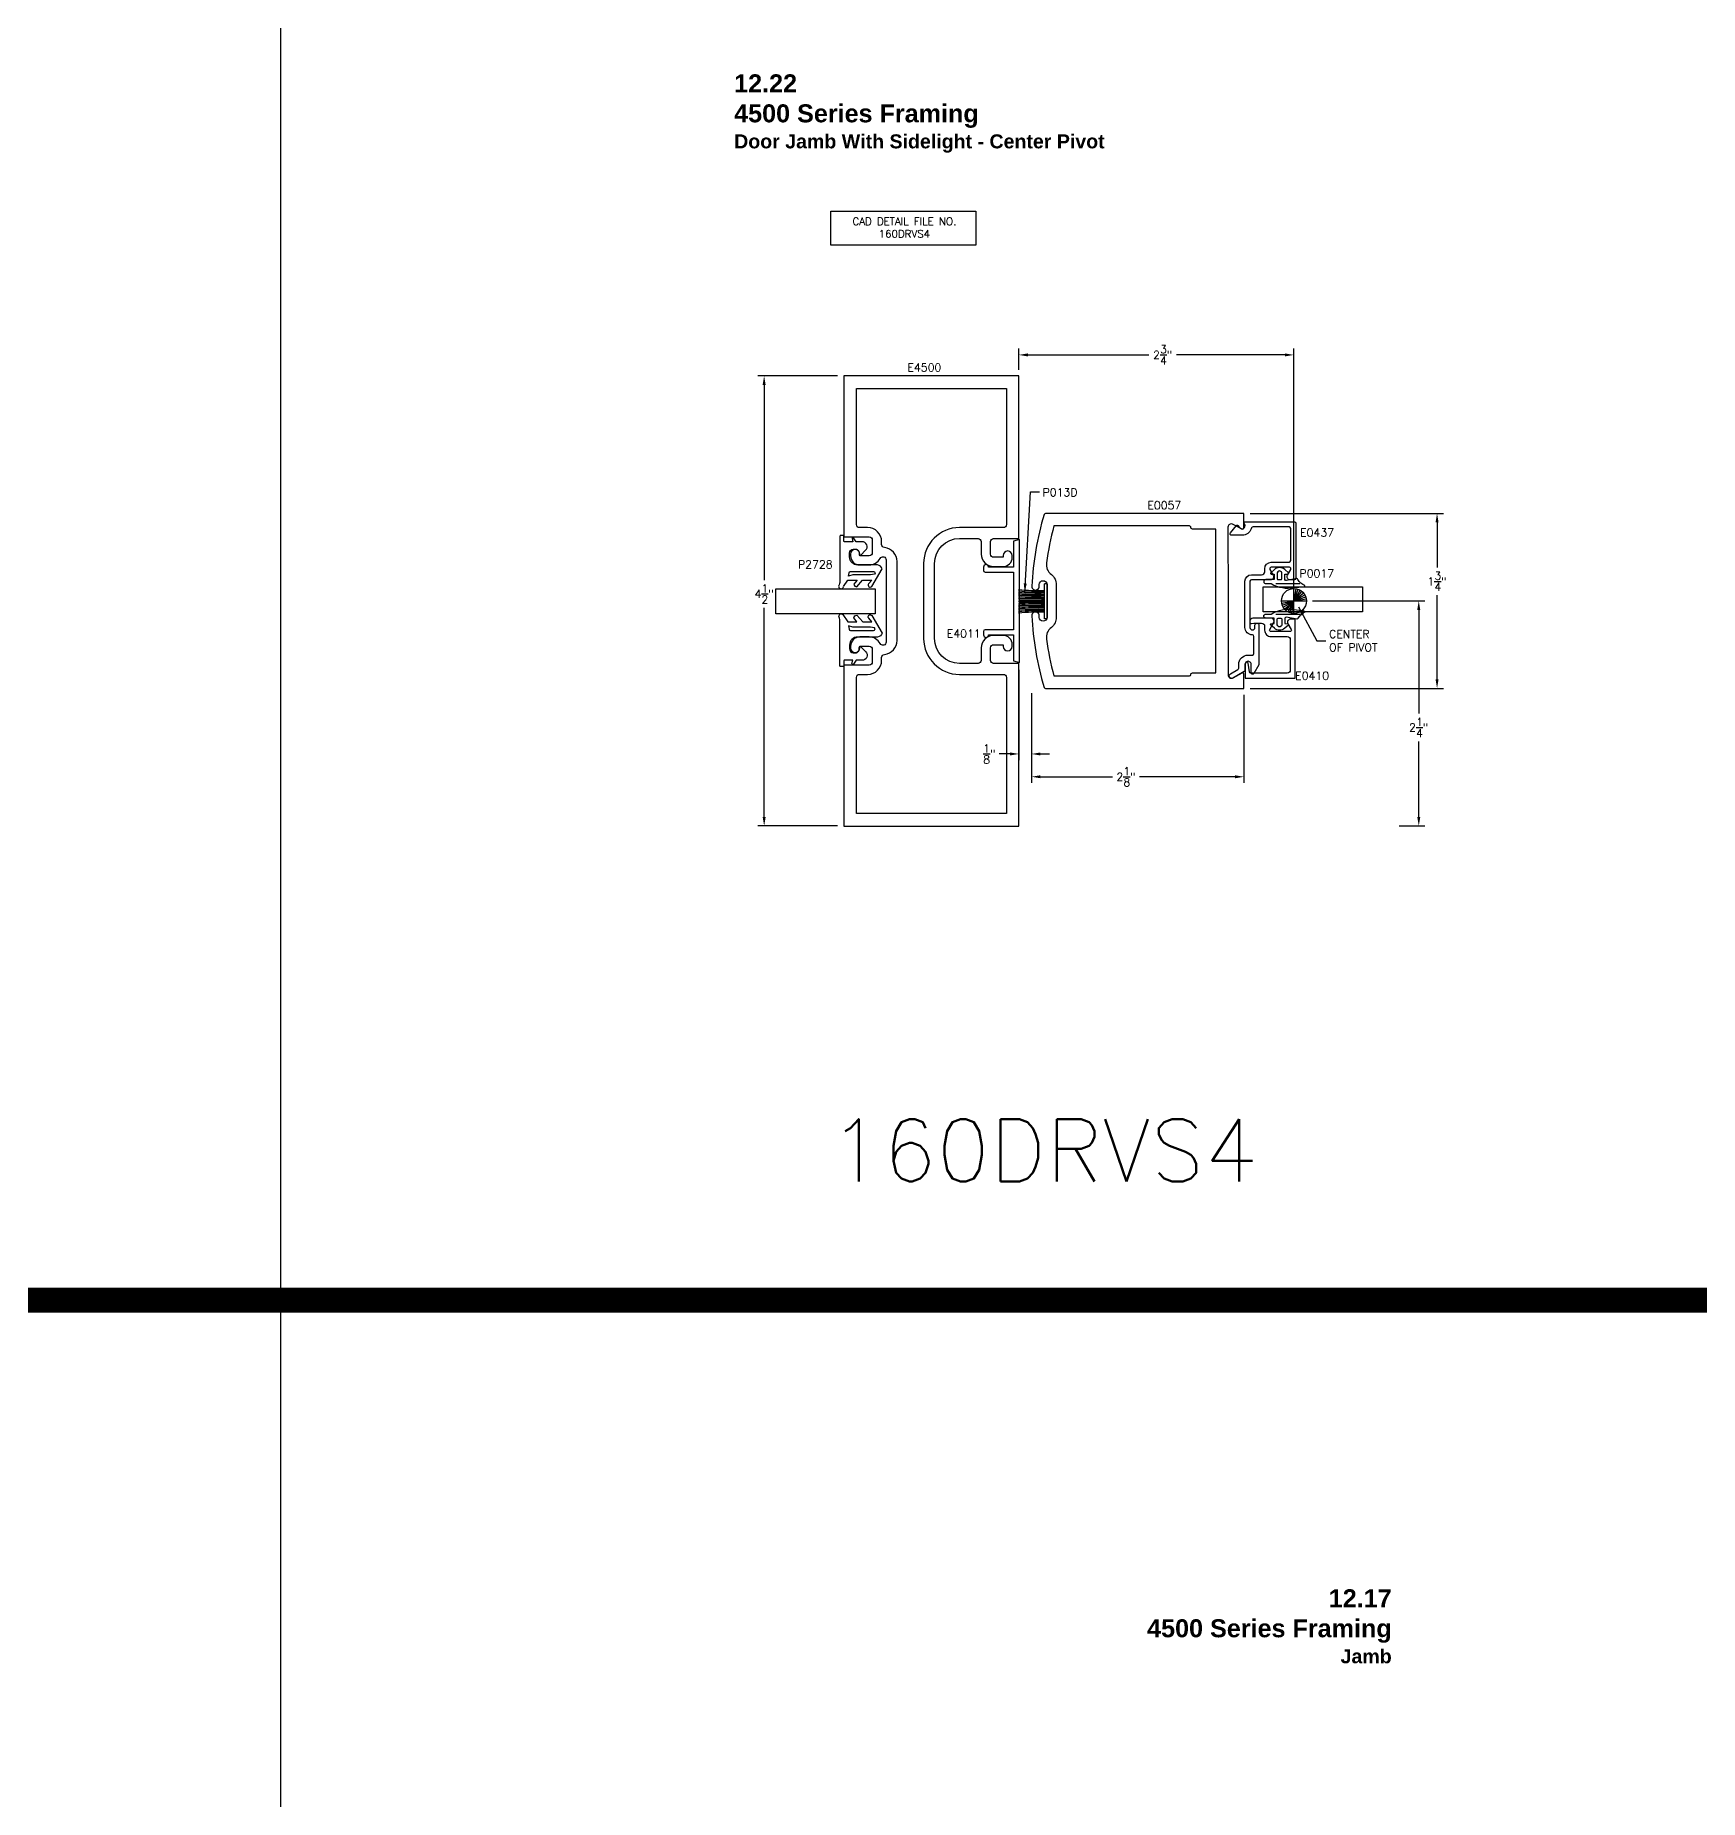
# Model space of a CAD drawing. Extents: x 0 to 139, y 0 to 75.
# Drawn here: x 72.46 to 89.1, y 39.88 to 57.53 of the extents above; entities that cross this region are included whole.
import ezdxf

# ---------------------------------------------------------------- set-up
doc = ezdxf.new("R2010")
doc.units = 0
doc.header["$MEASUREMENT"] = 0
doc.header["$PDMODE"] = 3
doc.layers.get('DEFPOINTS').update_dxf_attribs({"linetype": 'CONTINUOUS'})
for name, color, linetype in [('R-ANNO-DIMS', 3, 'CONTINUOUS'), ('R-ANNO-TEXT', 6, 'CONTINUOUS'), ('R-DET1', 4, 'CONTINUOUS'), ('R-DET2', 2, 'CONTINUOUS'), ('R-DET3', 5, 'CONTINUOUS'), ('R-OTLN', 1, 'CONTINUOUS'), ('TITLE', 7, 'CONTINUOUS')]:
    doc.layers.add(name, color=color, linetype=linetype)
doc.styles.get("Standard").update_dxf_attribs({"font": 'simplex'})
doc.dimstyles.new('1X', dxfattribs={"dimscale": 0, "dimtxt": 0.08, "dimasz": 0.09, "dimexe": 0.0625, "dimexo": 0.0625, "dimgap": 0.045, "dimtad": 0, "dimtih": 1, "dimtoh": 1, "dimdec": 4, "dimzin": 4, "dimtxsty": 'STANDARD', "dimcen": 0, "dimazin": 3, "dimtfac": 1, "dimtdec": 4, "dimtofl": 0, "dimtmove": 0, "dimatfit": 3, "dimtolj": 1, "dimtzin": 4})

# ---------------------------------------------------------------- blocks, each defined once
blk = doc.blocks.new('*D29')
at = {"layer": 'DEFPOINTS', "color": 0}
for p in [(84.543, 52.745), (86.474, 52.745), (84.543, 50.995)]:
    blk.add_point(p, dxfattribs=at)
at = {"layer": 'R-ANNO-DIMS', "color": 0}
for p, q in [((84.605, 52.745), (86.537, 52.745)), ((86.474, 52.655), (86.474, 52.204)), ((86.474, 51.085), (86.474, 51.928)), ((84.605, 50.995), (86.537, 50.995))]:
    blk.add_line(p, q, dxfattribs=at)
for points in [[(86.459, 52.655), (86.489, 52.655), (86.474, 52.745)], [(86.459, 51.085), (86.489, 51.085), (86.474, 50.995)]]:
    blk.add_solid(points, dxfattribs=at)
at = {"layer": 'R-ANNO-DIMS', "color": 0, "insert": (86.474, 52.066), "char_height": 0.08, "attachment_point": 5}
blk.add_mtext('\\A1;1{\\H1.000000x;\\S3/4;}"', dxfattribs=at)
blk = doc.blocks.new('*D30')
at = {"layer": 'DEFPOINTS', "color": 0}
for p in [(85.043, 54.33), (82.293, 54.12), (85.043, 51.87)]:
    blk.add_point(p, dxfattribs=at)
at = {"layer": 'R-ANNO-DIMS', "color": 0}
for p, q in [((82.293, 54.182), (82.293, 54.393)), ((85.043, 51.932), (85.043, 54.393)), ((82.383, 54.33), (83.593, 54.33)), ((84.953, 54.33), (83.869, 54.33))]:
    blk.add_line(p, q, dxfattribs=at)
for points in [[(82.383, 54.345), (82.383, 54.315), (82.293, 54.33)], [(84.953, 54.345), (84.953, 54.315), (85.043, 54.33)]]:
    blk.add_solid(points, dxfattribs=at)
at = {"layer": 'R-ANNO-DIMS', "color": 0, "insert": (83.731, 54.33), "char_height": 0.08, "attachment_point": 5}
blk.add_mtext('\\A1;2{\\H1.000000x;\\S3/4;}"', dxfattribs=at)
blk = doc.blocks.new('*D31')
at = {"layer": 'DEFPOINTS', "color": 0}
for p in [(79.745, 54.12), (80.543, 54.12), (80.543, 49.62)]:
    blk.add_point(p, dxfattribs=at)
at = {"layer": 'R-ANNO-DIMS', "color": 0}
for p, q in [((80.48, 54.12), (79.682, 54.12)), ((79.745, 54.03), (79.745, 52.078)), ((79.745, 49.71), (79.745, 51.802)), ((80.48, 49.62), (79.682, 49.62))]:
    blk.add_line(p, q, dxfattribs=at)
for points in [[(79.73, 54.03), (79.76, 54.03), (79.745, 54.12)], [(79.73, 49.71), (79.76, 49.71), (79.745, 49.62)]]:
    blk.add_solid(points, dxfattribs=at)
at = {"layer": 'R-ANNO-DIMS', "color": 0, "insert": (79.745, 51.94), "char_height": 0.08, "attachment_point": 5}
blk.add_mtext('\\A1;4{\\H1.000000x;\\S1/2;}"', dxfattribs=at)
blk = doc.blocks.new('*D32')
at = {"layer": 'DEFPOINTS', "color": 0}
for p in [(82.418, 51.011), (84.543, 50.995), (82.418, 50.112)]:
    blk.add_point(p, dxfattribs=at)
at = {"layer": 'R-ANNO-DIMS', "color": 0}
for p, q in [((82.418, 50.948), (82.418, 50.05)), ((84.543, 50.932), (84.543, 50.05)), ((82.508, 50.112), (83.227, 50.112)), ((84.453, 50.112), (83.5, 50.112))]:
    blk.add_line(p, q, dxfattribs=at)
for points in [[(82.508, 50.127), (82.508, 50.097), (82.418, 50.112)], [(84.453, 50.127), (84.453, 50.097), (84.543, 50.112)]]:
    blk.add_solid(points, dxfattribs=at)
at = {"layer": 'R-ANNO-DIMS', "color": 0, "insert": (83.364, 50.112), "char_height": 0.08, "attachment_point": 5}
blk.add_mtext('\\A1;2{\\H1.000000x;\\S1/8;}"', dxfattribs=at)
blk = doc.blocks.new('*D33')
at = {"layer": 'DEFPOINTS', "color": 0}
for p in [(85.168, 51.87), (86.291, 51.87), (86.031, 49.62)]:
    blk.add_point(p, dxfattribs=at)
at = {"layer": 'R-ANNO-DIMS', "color": 0}
for p, q in [((85.23, 51.87), (86.353, 51.87)), ((86.291, 51.78), (86.291, 50.743)), ((86.291, 49.71), (86.291, 50.466)), ((86.094, 49.62), (86.353, 49.62))]:
    blk.add_line(p, q, dxfattribs=at)
for points in [[(86.276, 51.78), (86.306, 51.78), (86.291, 51.87)], [(86.276, 49.71), (86.306, 49.71), (86.291, 49.62)]]:
    blk.add_solid(points, dxfattribs=at)
at = {"layer": 'R-ANNO-DIMS', "color": 0, "insert": (86.291, 50.605), "char_height": 0.08, "attachment_point": 5}
blk.add_mtext('\\A1;2{\\H1.000000x;\\S1/4;}"', dxfattribs=at)
blk = doc.blocks.new('P013D')
at = {"layer": 'R-DET2'}
for p, q in [((36.7, 50.764), (36.7, 51.114)), ((36.725, 51.114), (36.7, 51.114)), ((36.725, 50.764), (36.725, 51.114)), ((36.7, 50.939), (36.441, 50.939)), ((36.725, 50.764), (36.7, 50.764))]:
    blk.add_line(p, q, dxfattribs=at)
for centre, radius, start, end in [((36.643, 53.016), 1.969, 264.1137, 271.6641), ((36.643, 53.002), 1.969, 264.1137, 271.6641), ((36.63, 53.683), 2.661, 265.9222, 271.5038), ((36.63, 53.668), 2.661, 265.9222, 271.5038), ((36.619, 54.647), 3.652, 267.204, 271.2698), ((36.619, 54.632), 3.652, 267.204, 271.2698), ((36.574, 55.853), 4.887, 268.4408, 271.4785), ((36.562, 59.696), 8.744, 269.2078, 270.9054), ((36.562, 42.182), 8.744, 89.0946, 90.7922), ((36.574, 46.026), 4.887, 88.5215, 91.5592), ((36.619, 47.247), 3.652, 88.7302, 92.796), ((36.619, 47.232), 3.652, 88.7302, 92.796), ((36.63, 48.21), 2.661, 88.4962, 94.0778), ((36.63, 48.195), 2.661, 88.4962, 94.0778), ((36.643, 48.876), 1.969, 88.3359, 95.8863), ((36.643, 48.862), 1.969, 88.3359, 95.8863)]:
    blk.add_arc(centre, radius, start, end, dxfattribs=at)
blk = doc.blocks.new('*D128')
at = {"layer": 'DEFPOINTS', "color": 0}
for p in [(82.293, 51.245), (82.418, 50.948), (82.293, 50.34)]:
    blk.add_point(p, dxfattribs=at)
at = {"layer": 'R-ANNO-DIMS', "color": 0, "linetype": 'BYBLOCK'}
for p, q in [((82.293, 51.182), (82.293, 50.278)), ((82.418, 50.886), (82.418, 50.278)), ((82.203, 50.34), (82.095, 50.34)), ((82.508, 50.34), (82.598, 50.34))]:
    blk.add_line(p, q, dxfattribs=at)
at = {"layer": 'R-ANNO-DIMS', "color": 0}
for points in [[(82.203, 50.355), (82.203, 50.325), (82.293, 50.34)], [(82.508, 50.355), (82.508, 50.325), (82.418, 50.34)]]:
    blk.add_solid(points, dxfattribs=at)
at = {"layer": 'R-ANNO-DIMS', "color": 0, "insert": (81.997, 50.34), "char_height": 0.08, "attachment_point": 5}
blk.add_mtext('\\A1;{\\H1.000000x;\\S1/8;}"', dxfattribs=at)
blk = doc.blocks.new('GASKET')
at = {"layer": 'R-DET2'}
blk.add_lwpolyline([(34.972, 51.088), (35.077, 51.263, 0.301952), (35.03, 51.303), (34.83, 51.303, -0.414214), (34.75, 51.383), (34.75, 51.421, -0.388879), (34.787, 51.461), (34.803, 51.462, -0.440011), (34.846, 51.422), (34.846, 51.408, 0.668179), (34.863, 51.401), (34.911, 51.45, 0.668179), (34.876, 51.535), (34.817, 51.535), (34.789, 51.575, 0.836323), (34.775, 51.568), (34.784, 51.535), (34.7, 51.535, -0.414214), (34.694, 51.541), (34.694, 51.591, 0.414214), (34.688, 51.597), (34.66, 51.597, 0.414214), (34.654, 51.591), (34.654, 51.153, -0.083245), (34.646, 51.104), (34.646, 51.104)], format="xyb", dxfattribs=at)
blk.add_lwpolyline([(34.745, 51.225, -0.372312), (34.76, 51.238), (34.99, 51.238, -0.668179), (35.001, 51.212), (34.958, 51.204), (34.784, 51.204), (34.74, 51.191)], format="xyb", close=True, dxfattribs=at)
for points in [[(34.689, 51.086), (34.734, 51.152), (34.825, 51.152), (34.794, 51.11)], [(34.823, 51.085), (34.881, 51.152), (34.973, 51.152), (34.941, 51.114)]]:
    blk.add_lwpolyline(points, dxfattribs=at)
at = {"layer": 'R-DET2', "ltscale": 0.1}
for centre, radius, start, end in [((34.665, 51.089), 0.0245, 143.1847, 352.3462), ((34.823, 51.114), 0.0297, 188.4603, 270), ((34.956, 51.101), 0.0199, 139.7022, 319.7022)]:
    blk.add_arc(centre, radius, start, end, dxfattribs=at)
blk = doc.blocks.new('P2728_GASKET')
at = {"layer": 'R-DET2'}
blk.add_lwpolyline([(86.461, 33.362), (86.567, 33.537, 0.301952), (86.52, 33.577), (86.32, 33.577, -0.414214), (86.24, 33.657), (86.24, 33.695, -0.388879), (86.276, 33.735), (86.292, 33.736, -0.440011), (86.336, 33.696), (86.336, 33.682, 0.668179), (86.353, 33.675), (86.401, 33.724, 0.668179), (86.366, 33.809), (86.307, 33.809), (86.279, 33.849, 0.836323), (86.264, 33.842), (86.273, 33.809), (86.189, 33.809, -0.414214), (86.183, 33.815), (86.183, 33.865, 0.414214), (86.177, 33.871), (86.149, 33.871, 0.414214), (86.143, 33.865), (86.143, 33.427, -0.083245), (86.135, 33.378), (86.135, 33.378)], format="xyb", dxfattribs=at)
for points in [[(86.174, 33.352), (86.223, 33.426), (86.314, 33.426), (86.283, 33.384)], [(86.313, 33.359), (86.371, 33.426), (86.462, 33.426), (86.431, 33.388)]]:
    blk.add_lwpolyline(points, dxfattribs=at)
blk.add_lwpolyline([(86.235, 33.499, -0.372312), (86.249, 33.512), (86.48, 33.512, -0.668179), (86.49, 33.486), (86.448, 33.478), (86.274, 33.478), (86.23, 33.465)], format="xyb", close=True, dxfattribs=at)
at = {"layer": 'R-DET2', "ltscale": 0.1}
for centre, radius, start, end in [((86.157, 33.369), 0.0237, 157.7655, 314.5007), ((86.313, 33.388), 0.0297, 188.4603, 270), ((86.446, 33.375), 0.0199, 139.7022, 319.7022)]:
    blk.add_arc(centre, radius, start, end, dxfattribs=at)

msp = doc.modelspace()

# ---------------------------------------------------------------- linework, layer by layer
at = {"layer": 'R-ANNO-TEXT'}
msp.add_lwpolyline([(80.41057, 55.76857), (81.86205, 55.76857), (81.86205, 55.42651), (80.41057, 55.42651)], close=True, dxfattribs=at)
at = {"layer": 'R-DET1'}
for points in [[(84.5528, 51.60558), (84.5528, 52.06658, -0.41421356), (84.6178, 52.13158), (84.71981, 52.13158, 0.41421356), (84.75081, 52.16258), (84.75081, 52.19158, -0.41421356), (84.81581, 52.25658), (84.9818, 52.25658, 0.41421356), (85.0128, 52.28758), (85.0128, 52.58158, 0.41421356), (84.9818, 52.61258), (84.64476, 52.61258, 0.32566273), (84.61525, 52.59108, -0.32566273), (84.52672, 52.52658), (84.41834, 52.52658, -0.63707026), (84.40685, 52.55122), (84.46781, 52.62386, -0.47797252), (84.48337, 52.62357), (84.49895, 52.60349, 0.86906798), (84.55222, 52.634), (84.54628, 52.64887, -0.53050876), (84.55557, 52.66258), (85.0478, 52.66258, -0.41421356), (85.0628, 52.64758), (85.0628, 52.09658, -0.41421356), (85.0478, 52.08158), (85.0053, 52.08158, -0.57735903), (84.97846, 52.12808), (85.01079, 52.18408, 0.57735903), (84.9978, 52.20658), (84.81581, 52.20658, 0.57734117), (84.80282, 52.18408), (84.83515, 52.12808, -0.57734117), (84.8083, 52.08158), (84.6178, 52.08158, 0.41421356), (84.6028, 52.06658), (84.6028, 51.60558, 1), (84.6528, 51.60558), (84.6528, 51.62758, -1), (84.6928, 51.62758), (84.6928, 51.23058), (84.64279, 51.14396, -0.76733083), (84.6148, 51.15146), (84.6148, 51.23511, 1.00570395), (84.5528, 51.23546), (84.5528, 51.17646, -0.26794617), (84.5453, 51.16347), (84.4333, 51.09881, -0.99997534), (84.4083, 51.14211), (84.4833, 51.18542, 0.26794235), (84.4908, 51.19841), (84.4908, 51.23547, -0.41421356), (84.5838, 51.32847), (84.6278, 51.32847, 0.41421356), (84.6428, 51.34347), (84.6428, 51.51558, 0.41421194), (84.6278, 51.53058, -0.41421194), (84.5528, 51.60558)], [(84.59712, 51.16064), (84.58661, 51.24629, 0.94070735), (84.55672, 51.24446), (84.55672, 51.09746), (85.05672, 51.09746), (85.05672, 51.68846), (85.00941, 51.68847, 0.57735031), (84.98256, 51.64197), (85.0149, 51.58596, -0.57734995), (85.00191, 51.56346), (84.81476, 51.56346, -0.57735006), (84.80177, 51.58596), (84.83987, 51.65196, 0.57735393), (84.81302, 51.69846), (84.63272, 51.69846, 0.41421356), (84.60172, 51.66746), (84.60172, 51.66008, 0.45599114), (84.61882, 51.64523), (84.64172, 51.64846), (84.71876, 51.64846, -0.41421356), (84.74976, 51.61746), (84.74976, 51.57865, 0.41573472), (84.8149, 51.51346), (84.97572, 51.51346, -0.41421356), (85.00672, 51.48246), (85.00672, 51.17847, -0.41421356), (84.97572, 51.14747), (84.61201, 51.14746, -0.37886689), (84.59712, 51.16063)]]:
    msp.add_lwpolyline(points, format="xyb", dxfattribs=at)
at = {"layer": 'R-DET1', "color": 4, "linetype": 'CONTINUOUS'}
msp.add_lwpolyline([(81.95379, 51.58055, 0.41421356), (81.93879, 51.56555), (81.93879, 51.53055, 0.999994), (81.98879, 51.53055), (82.23779, 51.53055), (82.23779, 51.27116), (82.29979, 51.25455), (82.29979, 52.48455), (82.23779, 52.46794), (82.23779, 52.20855), (81.98879, 52.20855, 0.999994), (81.93879, 52.20855), (81.93879, 52.17355, 0.41421356), (81.95379, 52.15855), (82.23779, 52.15855), (82.23779, 51.58055), (81.95379, 51.58055)], format="xyb", dxfattribs=at)
at = {"layer": 'R-DET2'}
for points in [[(85.04467, 52.00526), (85.14221, 52.01102, 0.47703701), (85.152, 52.0231, -0.16906349), (85.08309, 52.08505, 0.37880884), (85.07244, 52.09293), (84.96712, 52.07372, -0.34624191), (84.95125, 52.08368), (84.95125, 52.13777), (84.98145, 52.13888, 0.6086559), (84.98685, 52.15202), (84.9503, 52.18433, 0.37861709), (84.8472, 52.18433), (84.81065, 52.15202, 0.6086559), (84.81605, 52.13888), (84.84625, 52.13777), (84.84625, 52.08277), (84.76125, 52.08277, 1), (84.76125, 52.04277), (84.81629, 52.04277, 0.18601197)], [(84.89125, 52.16882, 0.34199871), (84.87625, 52.14945), (84.87625, 52.09077, 0.41421356), (84.88425, 52.08277), (84.91325, 52.08277, 0.41421356), (84.92125, 52.09077), (84.92125, 52.14945, 0.34199871), (84.90625, 52.16882, 0.12701665)], [(85.04411, 51.78487), (85.14221, 51.77022, -0.47703701), (85.152, 51.75814, 0.16906349), (85.08309, 51.69618, -0.37880884), (85.07244, 51.6883), (84.96712, 51.70751, 0.34624191), (84.95125, 51.69755), (84.95125, 51.64346), (84.98145, 51.64235, -0.6086559), (84.98685, 51.62921), (84.9503, 51.5969, -0.37861709), (84.8472, 51.5969), (84.81065, 51.62921, -0.6086559), (84.81605, 51.64235), (84.84625, 51.64346), (84.84625, 51.69846), (84.76125, 51.69846, -1), (84.76125, 51.73846), (84.81629, 51.73846, -0.17702454)], [(84.89125, 51.61242, -0.34199871), (84.87625, 51.63178), (84.87625, 51.69046, -0.41421356), (84.88425, 51.69846), (84.91325, 51.69846, -0.41421356), (84.92125, 51.69046), (84.92125, 51.63178, -0.34199871), (84.90625, 51.61242, -0.12701665)]]:
    msp.add_lwpolyline(points, format="xyb", close=True, dxfattribs=at)
for points in [[(80.85523, 51.74274), (79.86124, 51.74274), (79.86124, 51.99274), (80.85523, 51.99274), (80.85523, 51.74274)], [(85.72866, 51.76078), (84.73467, 51.76078), (84.73467, 52.01078), (85.72866, 52.01078), (85.72866, 51.76078)]]:
    msp.add_lwpolyline(points, close=True, dxfattribs=at)
for points in [[(84.86044, 52.04277), (85.10021, 52.04302)], [(84.86044, 51.73846), (85.10021, 51.73822)]]:
    msp.add_lwpolyline(points, dxfattribs=at)
at = {"layer": 'R-DET3', "linetype": 'CONTINUOUS'}
for p, q in [((84.91773, 51.86955), (85.16773, 51.86955)), ((84.91963, 51.84785), (85.16583, 51.89126)), ((84.92527, 51.8268), (85.16019, 51.9123)), ((84.93448, 51.80705), (85.15098, 51.93205)), ((84.94697, 51.7892), (85.13849, 51.9499)), ((84.96238, 51.7738), (85.12308, 51.96531)), ((84.98023, 51.7613), (85.10523, 51.9778)), ((84.99998, 51.75209), (85.08548, 51.98701)), ((85.02102, 51.74645), (85.06444, 51.99265)), ((85.04273, 51.74455), (85.04273, 51.99455))]:
    msp.add_line(p, q, dxfattribs=at)
msp.add_circle((85.04273, 51.86955), 0.125, dxfattribs=at)
at = {"layer": 'R-OTLN', "linetype": 'CONTINUOUS'}
for points in [[(82.29273, 51.24455), (82.03973, 51.24455, -0.41421356), (82.00873, 51.27555), (82.00873, 51.40155, -0.41421356), (82.03973, 51.43255), (82.13373, 51.43255), (82.13373, 51.41605, 1), (82.22673, 51.41605), (82.22673, 51.43255, 0.41421356), (82.13373, 51.52555), (82.04073, 51.52555, 0.41421356), (81.91573, 51.40055), (81.91573, 51.27555, -0.41421356), (81.88473, 51.24455), (81.69873, 51.24455, -0.41421356), (81.44873, 51.49455), (81.44873, 51.86955), (81.44873, 52.24455, -0.41421356), (81.69873, 52.49455), (81.88473, 52.49455, -0.41421356), (81.91573, 52.46355), (81.91573, 52.33855, 0.41421356), (82.04073, 52.21355), (82.13373, 52.21355, 0.41421356), (82.22673, 52.30655), (82.22673, 52.32305, 1), (82.13373, 52.32305), (82.13373, 52.30655), (82.03973, 52.30655, -0.41421356), (82.00873, 52.33755), (82.00873, 52.46355, -0.41421356), (82.03973, 52.49455), (82.29273, 52.49455), (82.29273, 54.11955), (80.54273, 54.11955), (80.54273, 52.51055), (80.79573, 52.51055, -0.41421451), (80.82673, 52.47955), (80.82673, 52.35355, -0.41421356), (80.79573, 52.32255), (80.70173, 52.32255), (80.70173, 52.33905, 1), (80.60873, 52.33905), (80.60873, 52.32255, 0.41421325), (80.70173, 52.22955), (80.79473, 52.22955, 0.27506782), (80.9046, 52.29494, -0.77792075), (80.96473, 52.27968), (80.96473, 51.86955), (80.96473, 51.45942, -0.77790972), (80.9046, 51.44416, 0.27506723), (80.79473, 51.50955), (80.70173, 51.50955, 0.41421293), (80.60873, 51.41655), (80.60873, 51.40005, 1), (80.70173, 51.40005), (80.70173, 51.41655), (80.79573, 51.41655, -0.41421356), (80.82673, 51.38555), (80.82673, 51.25955, -0.41421451), (80.79573, 51.22855), (80.54273, 51.22855), (80.54273, 49.61955), (82.29273, 49.61955)], [(80.91973, 51.27555), (80.91973, 51.30446, -0.38533755), (80.94765, 51.33531, 0.38533894), (81.07373, 51.47461), (81.07373, 51.86955), (81.07373, 52.26449, 0.38533698), (80.94765, 52.4038, -0.38533663), (80.91973, 52.43464), (80.91973, 52.46355, 0.41421407), (80.77973, 52.60355), (80.69873, 52.60355, -0.41421356), (80.66773, 52.63455), (80.66773, 53.99455), (82.16773, 53.99455), (82.16773, 52.63455, -0.41421356), (82.13673, 52.60355), (81.69873, 52.60355, 0.41421356), (81.33973, 52.24455), (81.33973, 51.86955), (81.33973, 51.49455, 0.41421356), (81.69873, 51.13555), (82.13673, 51.13555, -0.41421356), (82.16773, 51.10455), (82.16773, 49.74455), (80.66773, 49.74455), (80.66773, 51.10455, -0.41421356), (80.69873, 51.13555), (80.77973, 51.13555, 0.41421356)], [(84.5428, 51.13605, 0.5773545), (84.52029, 51.14904), (84.4333, 51.09881, -0.57734913), (84.3868, 51.12566), (84.3868, 51.86955), (84.38678, 52.61216, -0.57734913), (84.43329, 52.63901), (84.5203, 52.59006, 0.5773545), (84.54279, 52.60305), (84.5428, 52.74455), (82.55936, 52.74455, 0.33099714), (82.54499, 52.73387, 0.0607967), (82.42144, 52.01758, 1.02501355), (82.49579, 52.01575), (82.49579, 52.03355, -1), (82.57379, 52.03355), (82.57379, 51.70555, -1), (82.49579, 51.70555), (82.49579, 51.72336, 1.02498601), (82.42145, 51.72152, 0.0607993), (82.54499, 51.00523, 0.33099714), (82.55936, 50.99455), (84.5428, 50.99455)]]:
    msp.add_lwpolyline(points, format="xyb", close=True, dxfattribs=at)
msp.add_lwpolyline([(84.02666, 51.15055), (84.26179, 51.15055), (84.26179, 52.58855), (84.0268, 52.58855, -0.41421356), (84.0118, 52.60355, 0.43233566), (83.9968, 52.61955), (82.64234, 52.61955, 0.03281731), (82.56807, 52.24996, 0.27114238), (82.61688, 52.13348, -0.23581649), (82.66679, 52.03355), (82.66679, 51.70555, -0.23582982), (82.61688, 51.60562, 0.27113947), (82.56807, 51.48915, 0.03281726), (82.64234, 51.11955), (83.9968, 51.11955, 0.41421356), (84.0118, 51.13455, -0.43238705), (84.0268, 51.15055)], format="xyb", dxfattribs=at)
at = {"layer": 'TITLE'}
msp.add_line((74.908, 74.87895), (74.908, 14.87895), dxfattribs=at)
at = {"layer": 'TITLE', "const_width": 0.25}
msp.add_lwpolyline([(0.25, 44.87895), (138.908, 44.87895)], dxfattribs=at)

# ---------------------------------------------------------------- block references
at = {"layer": 'R-DET2'}
msp.add_blockref('GASKET', (45.84904, 0.92688), dxfattribs=at)
at = {"layer": 'R-DET2', "xscale": -1, "rotation": 180}
msp.add_blockref('P2728_GASKET', (-5.64062, 85.08622), dxfattribs=at)
at = {"layer": 'TITLE'}
msp.add_blockref('P013D', (45.84904, 0.92688), dxfattribs=at)

# ---------------------------------------------------------------- texts
at = {"layer": 'R-ANNO-TEXT', "insert": (81.14725, 55.70299), "char_height": 0.075, "width": 1.875, "attachment_point": 2}
msp.add_mtext('CAD DETAIL FILE NO.\\P160DRVS4', dxfattribs=at)
at = {"layer": 'R-ANNO-TEXT', "char_height": 0.08}
for s, insert, attachment_point in [('E4500', (81.51709, 54.20403), 6), ('\\A1;P013D', (82.52927, 52.9558), 4), ('\\A1;E0057', (83.91651, 52.82633), 6), ('\\A1;E0437', (85.44384, 52.55324), 6), ('\\A1;P2728', (80.4295, 52.23543), 6), ('\\A1;P0017', (85.09797, 52.14471), 4), ('\\A1;E4011', (81.91094, 51.54348), 6), ('CENTER\\POF PIVOT', (85.39445, 51.47233), 4), ('\\A1;E0410', (85.39457, 51.12167), 6)]:
    msp.add_mtext(s, dxfattribs=dict(at, insert=insert, attachment_point=attachment_point))
at = {"layer": 'TITLE'}
msp.add_text('160DRVS4', height=0.625, dxfattribs=at).set_placement((80.39582, 46.06389))
at = {"layer": 'TITLE', "char_height": 0.18, "width": 7.44}
for s, insert, attachment_point in [('{\\fArial|b1|i0|c0|p34;12.22\\P4500 Series Framing\\P\\H0.7778x;Door Jamb With Sidelight - Center Pivot}', (79.44507, 57.13543, 6.21069), 1), ('{\\fArial|b1|i0|c0|p34;12.17\\P4500 Series Framing\\P\\H0.7778x;Jamb}', (86.02039, 41.98821, 6.21069), 3)]:
    msp.add_mtext(s, dxfattribs=dict(at, insert=insert, attachment_point=attachment_point))

# ---------------------------------------------------------------- dimensions: what is measured, and where the dimension line sits
at = {"layer": 'R-ANNO-DIMS'}
for base, p1, p2, override, picture, middle in [((85.04273, 54.33), (82.29273, 54.11955), (85.04273, 51.86955), {"dimscale": 1, "dimpost": '"'}, '*D30', (83.73112, 54.33)), ((82.29273, 50.34038), (82.41773, 50.94805), (82.29273, 51.24455), {"dimscale": 1, "dimpost": '"', "dimarcsym": 1}, '*D128', (81.99684, 50.34038)), ((82.41773, 50.11222), (84.54273, 50.99455), (82.41773, 51.01055), {"dimscale": 1, "dimpost": '"'}, '*D32', (83.36363, 50.11222))]:
    dim = msp.add_linear_dim(base=base, p1=p1, p2=p2, dimstyle='1X', override=override, dxfattribs=at)
    dim.commit()
    dim.dimension.update_dxf_attribs({"geometry": picture, "text_midpoint": middle, "dimtype": 160})
for base, p1, p2, picture, middle in [((79.74455, 54.11955), (80.54273, 49.61955), (80.54273, 54.11955), '*D31', (79.74455, 51.93987)), ((86.47406, 52.74455), (84.5428, 50.99455), (84.5428, 52.74455), '*D29', (86.47406, 52.06605)), ((86.29086, 51.86955), (86.03107, 49.61955), (85.16773, 51.86955), '*D33', (86.29086, 50.6046))]:
    dim = msp.add_linear_dim(base=base, p1=p1, p2=p2, angle=90, dimstyle='1X', override={"dimscale": 1, "dimpost": '"'}, dxfattribs=at)
    dim.commit()
    dim.dimension.update_dxf_attribs({"geometry": picture, "text_midpoint": middle, "dimtype": 160})

# ---------------------------------------------------------------- leaders
at = {"layer": 'R-ANNO-TEXT'}
for points in [[(82.35055, 51.95425), (82.4096, 52.96199), (82.4996, 52.96199)], [(85.08755, 51.81092), (85.27026, 51.46984), (85.36026, 51.46984)]]:
    msp.add_leader(points, dimstyle='1X', override={"dimscale": 1}, dxfattribs=at)

doc.saveas('drawing.dxf')
